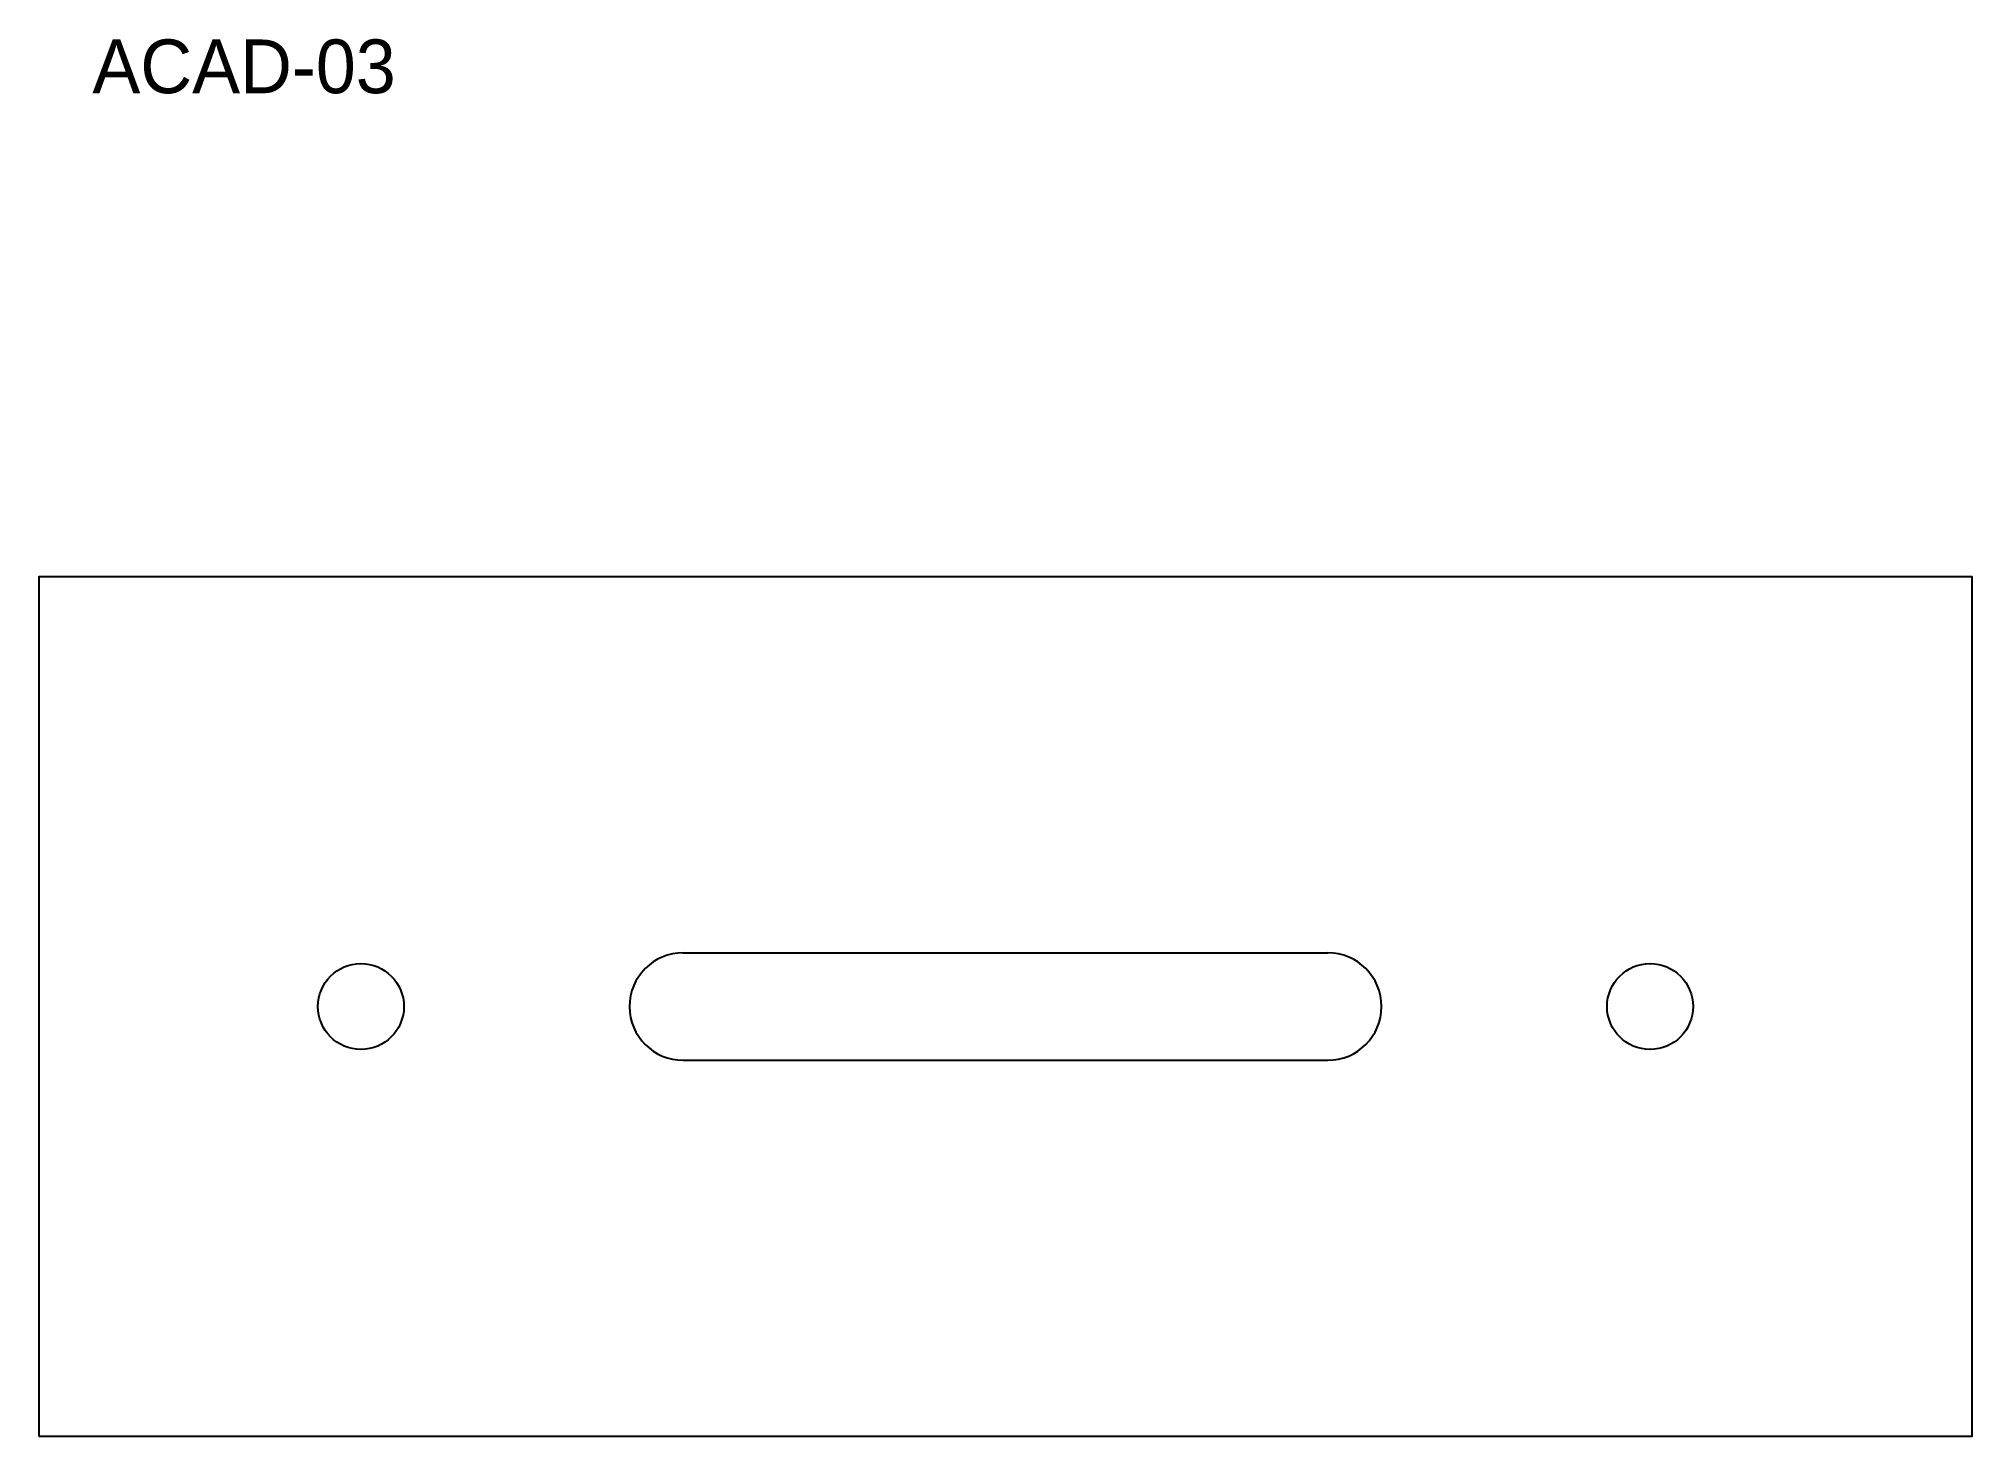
# Model space of a CAD drawing. Header units: metres. Extents: x 0 to 180, y 0 to 130.
import ezdxf

# ---------------------------------------------------------------- set-up
doc = ezdxf.new("R2010")
doc.units = ezdxf.units.M
for name, color, linetype in [('ANNOTATION', 7, 'Continuous'), ('HOLE', 7, 'Continuous'), ('OUTLINE', 7, 'Continuous'), ('SLOT', 7, 'Continuous')]:
    doc.layers.add(name, color=color, linetype=linetype)

msp = doc.modelspace()

# ---------------------------------------------------------------- linework, layer by layer
at = {"layer": 'HOLE'}
for centre in [(30, 40), (150, 40)]:
    msp.add_circle(centre, 4, dxfattribs=at)
at = {"layer": 'OUTLINE'}
msp.add_lwpolyline([(0, 0), (180, 0), (180, 80), (0, 80)], close=True, dxfattribs=at)
at = {"layer": 'SLOT'}
for p, q in [((60, 45), (120, 45)), ((60, 35), (120, 35))]:
    msp.add_line(p, q, dxfattribs=at)
for centre, start, end in [((60, 40), 90, 270), ((120, 40), 270, 90)]:
    msp.add_arc(centre, 5, start, end, dxfattribs=at)

# ---------------------------------------------------------------- texts
at = {"layer": 'ANNOTATION'}
msp.add_text('ACAD-03', height=5, dxfattribs=at).set_placement((5, 125))

doc.saveas('drawing.dxf')
